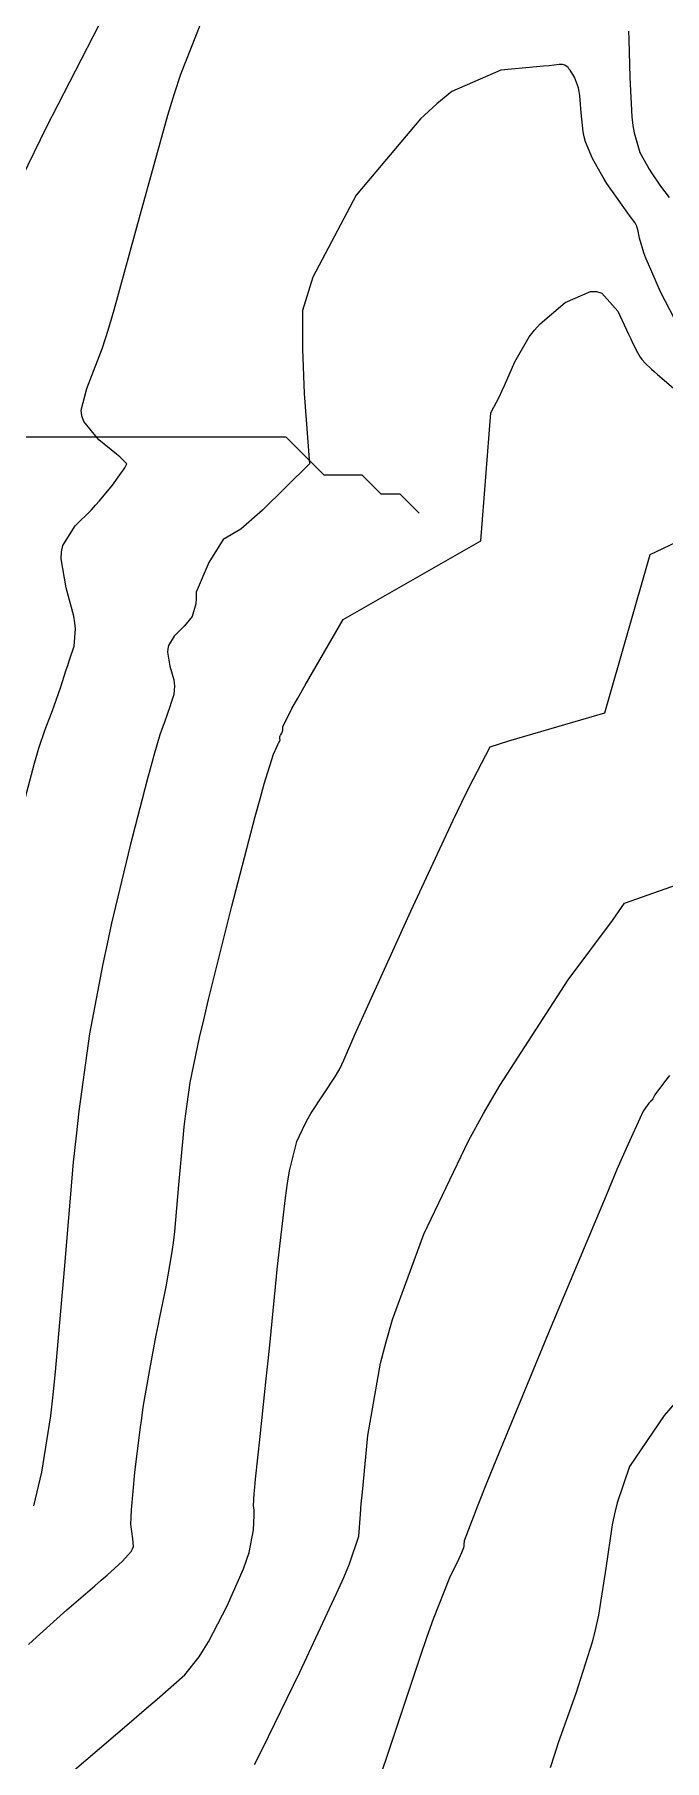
# Model space of a CAD drawing. Header units: metres. Extents: x 837117 to 838479, y 1189012 to 1191015.
# Drawn here: x 837887.7 to 837920.9, y 1190626.3 to 1190717.1 of the extents above; entities that cross this region are included whole.
import ezdxf

# ---------------------------------------------------------------- set-up
doc = ezdxf.new("R2010")
doc.units = ezdxf.units.M
doc.header["$LTSCALE"] = 0.3
for name, color, linetype in [('COTAS 10', 1, 'Continuous'), ('COTAS INT', 252, 'Continuous'), ('DRENAJE', 5, 'Continuous')]:
    doc.layers.add(name, color=color, linetype=linetype)

msp = doc.modelspace()

# ---------------------------------------------------------------- linework, layer by layer
at = {"layer": 'COTAS 10'}
for points in [[(837887.25, 1190676.902), (837887.746, 1190678.762), (837887.865, 1190679.178), (837887.976, 1190679.552), (837888.312, 1190680.543), (837888.607, 1190681.31), (837888.692, 1190681.542), (837888.779, 1190681.783), (837889.104, 1190682.723), (837889.419, 1190683.666), (837889.499, 1190683.908), (837889.576, 1190684.142), (837889.828, 1190684.918), (837889.906, 1190685.829), (837889.872, 1190686.148), (837889.815, 1190686.495), (837889.408, 1190687.989), (837889.139, 1190689.51), (837889.167, 1190689.874), (837889.24, 1190690.215), (837889.877, 1190691.239), (837890.744, 1190692.093), (837890.961, 1190692.326), (837891.169, 1190692.558), (837891.84, 1190693.382), (837892.327, 1190694.05), (837892.419, 1190694.183), (837892.493, 1190694.294), (837892.604, 1190694.508), (837892.371, 1190694.743), (837892.228, 1190694.867), (837892.051, 1190695.016), (837891.127, 1190695.768), (837890.333, 1190696.741), (837890.238, 1190697.03), (837890.196, 1190697.327), (837890.497, 1190698.47), (837891.327, 1190700.608), (837891.62, 1190701.532), (837891.94, 1190702.6), (837893.322, 1190707.657), (837894.759, 1190712.838), (837895.113, 1190713.985), (837895.448, 1190715.007), (837896.502, 1190717.657)], [(837918.993, 1190717.268), (837919.007, 1190716.84), (837919.057, 1190714.818), (837919.169, 1190712.76), (837919.221, 1190712.308), (837919.282, 1190711.907), (837919.579, 1190710.885), (837919.964, 1190710.195), (837920.082, 1190710.003), (837920.203, 1190709.811), (837920.681, 1190709.115), (837921.125, 1190708.514)], [(837921.154, 1190662.343), (837920.882, 1190662.006), (837920.378, 1190661.322), (837920.263, 1190661.106), (837920.237, 1190661.063), (837920.213, 1190661.028), (837920.147, 1190660.963), (837920.057, 1190660.877), (837920.017, 1190660.829), (837919.972, 1190660.77), (837919.758, 1190660.47), (837918.86, 1190658.502), (837918.383, 1190657.392), (837917.808, 1190656.036), (837914.907, 1190649.097), (837912.052, 1190642.181), (837911.505, 1190640.84), (837911.063, 1190639.748), (837910.35, 1190637.875), (837910.33, 1190637.667), (837910.326, 1190637.624), (837910.322, 1190637.587), (837910.316, 1190637.505), (837910.202, 1190637.236), (837910.13, 1190637.081), (837910.041, 1190636.892), (837909.575, 1190635.916), (837908.721, 1190633.752), (837908.386, 1190632.813), (837908.01, 1190631.727), (837906.297, 1190626.578), (837904.556, 1190621.474)]]:
    msp.add_lwpolyline(points, dxfattribs=at)
at = {"layer": 'COTAS INT'}
for points in [[(837885.79, 1190706.961), (837888.368, 1190712.207), (837891.447, 1190718.177)], [(837921.405, 1190702.124), (837920.678, 1190703.558), (837920.036, 1190705.002), (837919.905, 1190705.324), (837919.795, 1190705.612), (837919.569, 1190706.373), (837919.477, 1190706.827), (837919.452, 1190706.922), (837919.427, 1190707.003), (837919.34, 1190707.187), (837919.149, 1190707.433), (837919.059, 1190707.553), (837918.953, 1190707.696), (837918.437, 1190708.401), (837917.853, 1190709.251), (837917.704, 1190709.486), (837917.561, 1190709.72), (837917.09, 1190710.564), (837916.735, 1190711.443), (837916.666, 1190711.7), (837916.609, 1190711.962), (837916.505, 1190712.96), (837916.437, 1190713.879), (837916.402, 1190714.093), (837916.359, 1190714.288), (837916.149, 1190714.847), (837915.916, 1190715.213), (837915.859, 1190715.287), (837915.807, 1190715.349), (837915.646, 1190715.474), (837915.516, 1190715.508), (837915.483, 1190715.512), (837915.451, 1190715.514), (837915.344, 1190715.502), (837914.812, 1190715.442), (837914.512, 1190715.413), (837914.146, 1190715.379), (837912.273, 1190715.211), (837909.704, 1190714.081), (837908.9, 1190713.44), (837908.054, 1190712.656), (837904.665, 1190708.64), (837902.393, 1190704.332), (837901.837, 1190702.571), (837901.837, 1190700.531), (837901.929, 1190698.214), (837902.207, 1190694.506), (837899.74, 1190692.075), (837898.592, 1190691.076), (837897.665, 1190690.52), (837896.923, 1190689.314), (837896.245, 1190687.752), (837896.248, 1190687.43), (837896.234, 1190687.15), (837896.046, 1190686.484), (837895.721, 1190686.085), (837895.62, 1190685.972), (837895.515, 1190685.859), (837895.095, 1190685.446), (837894.787, 1190684.949), (837894.751, 1190684.785), (837894.737, 1190684.608), (837894.868, 1190683.871), (837895.065, 1190683.147), (837895.093, 1190682.979), (837895.109, 1190682.824), (837895.071, 1190682.383), (837894.949, 1190682.007), (837894.912, 1190681.894), (837894.873, 1190681.776), (837894.72, 1190681.319), (837894.563, 1190680.864), (837894.521, 1190680.747), (837894.48, 1190680.635), (837894.337, 1190680.263), (837894.015, 1190679.16), (837893.86, 1190678.587), (837893.678, 1190677.897), (837892.783, 1190674.439), (837891.799, 1190670.354), (837891.56, 1190669.269), (837891.336, 1190668.205), (837890.646, 1190664.527), (837890.077, 1190660.471), (837889.929, 1190659.167), (837889.786, 1190657.785), (837889.3, 1190652.14), (837888.839, 1190646.759), (837888.71, 1190645.543), (837888.581, 1190644.446), (837888.11, 1190641.473), (837887.7, 1190639.709)], [(837887.424, 1190632.41), (837887.843, 1190632.808), (837889.452, 1190634.242), (837890.926, 1190635.503), (837891.259, 1190635.792), (837891.56, 1190636.055), (837892.377, 1190636.789), (837892.828, 1190637.314), (837892.898, 1190637.446), (837892.945, 1190637.572), (837892.916, 1190637.98), (837892.819, 1190638.738), (837892.824, 1190639.086), (837892.841, 1190639.493), (837893.017, 1190641.459), (837893.298, 1190643.722), (837893.382, 1190644.316), (837893.468, 1190644.897), (837893.804, 1190646.875), (837894.153, 1190648.69), (837894.247, 1190649.167), (837894.341, 1190649.633), (837894.673, 1190651.223), (837894.975, 1190652.968), (837895.05, 1190653.532), (837895.121, 1190654.13), (837895.345, 1190656.581), (837895.556, 1190659.036), (837895.619, 1190659.638), (837895.683, 1190660.205), (837895.931, 1190661.97), (837896.426, 1190664.331), (837896.646, 1190665.274), (837896.903, 1190666.342), (837898.131, 1190671.247), (837899.356, 1190675.953), (837899.61, 1190676.897), (837899.828, 1190677.685), (837900.31, 1190679.233), (837900.509, 1190679.666), (837900.549, 1190679.75), (837900.582, 1190679.819), (837900.648, 1190679.942), (837900.662, 1190679.97), (837900.663, 1190679.979), (837900.664, 1190679.989), (837900.655, 1190680.029), (837900.644, 1190680.075), (837900.643, 1190680.088), (837900.644, 1190680.101), (837900.652, 1190680.151), (837900.675, 1190680.211), (837900.684, 1190680.231), (837900.695, 1190680.252), (837900.746, 1190680.34), (837900.791, 1190680.45), (837900.799, 1190680.485), (837900.805, 1190680.522), (837900.807, 1190680.672), (837901.287, 1190681.638), (837901.593, 1190682.19), (837901.975, 1190682.865), (837903.981, 1190686.329), (837911.223, 1190690.451), (837911.747, 1190697.197), (837912.196, 1190698.041), (837912.331, 1190698.32), (837912.471, 1190698.62), (837913.013, 1190699.867), (837913.767, 1190701.185), (837914.04, 1190701.528), (837914.341, 1190701.863), (837915.66, 1190702.993), (837916.996, 1190703.574), (837917.308, 1190703.562), (837917.595, 1190703.475), (837918.422, 1190702.536), (837918.984, 1190701.334), (837919.104, 1190701.081), (837919.208, 1190700.863), (837919.457, 1190700.364), (837919.609, 1190700.111), (837919.653, 1190700.047), (837919.697, 1190699.987), (837919.861, 1190699.795), (837920.192, 1190699.49), (837920.341, 1190699.358), (837920.516, 1190699.206), (837921.353, 1190698.488)], [(837888.881, 1190625.003), (837892.726, 1190628.279), (837893.518, 1190628.959), (837894.193, 1190629.54), (837895.648, 1190630.82), (837896.407, 1190631.764), (837896.642, 1190632.133), (837896.889, 1190632.549), (837897.874, 1190634.442), (837898.731, 1190636.392), (837898.898, 1190636.845), (837899.034, 1190637.259), (837899.271, 1190638.437), (837899.294, 1190639.201), (837899.295, 1190639.354), (837899.293, 1190639.481), (837899.268, 1190639.729), (837899.295, 1190640.334), (837899.327, 1190640.686), (837899.369, 1190641.118), (837899.608, 1190643.346), (837899.937, 1190646.392), (837900.036, 1190647.341), (837900.138, 1190648.335), (837900.535, 1190652.304), (837900.944, 1190655.907), (837901.054, 1190656.67), (837901.161, 1190657.332), (837901.538, 1190658.875), (837901.977, 1190659.795), (837902.126, 1190660.064), (837902.285, 1190660.338), (837902.956, 1190661.379), (837903.572, 1190662.306), (837903.698, 1190662.509), (837903.803, 1190662.688), (837904.021, 1190663.141), (837904.614, 1190664.527), (837904.957, 1190665.295), (837905.377, 1190666.229), (837907.538, 1190670.99), (837909.759, 1190675.773), (837910.216, 1190676.721), (837910.605, 1190677.506), (837911.72, 1190679.628), (837912.695, 1190679.942), (837917.739, 1190681.413), (837920.127, 1190689.747), (837921.824, 1190690.547)], [(837899.312, 1190626.099), (837899.714, 1190626.897), (837901.7, 1190630.967), (837903.637, 1190635.103), (837904.009, 1190635.943), (837904.309, 1190636.651), (837904.799, 1190638.104), (837904.887, 1190639.277), (837904.934, 1190639.808), (837904.991, 1190640.428), (837905.278, 1190643.414), (837905.943, 1190647.207), (837906.238, 1190648.336), (837906.581, 1190649.5), (837908.222, 1190653.986), (837910.575, 1190658.905), (837911.367, 1190660.34), (837912.22, 1190661.808), (837915.807, 1190667.375), (837918.153, 1190670.482), (837918.775, 1190671.402), (837922.46, 1190672.699)], [(837921.759, 1190645.498), (837920.872, 1190644.452), (837919.045, 1190641.781), (837918.399, 1190639.862), (837918.256, 1190639.29), (837918.128, 1190638.701), (837917.797, 1190636.426), (837917.414, 1190633.963), (837917.254, 1190633.255), (837917.071, 1190632.536), (837916.214, 1190629.845), (837915.295, 1190627.239), (837915.073, 1190626.574), (837914.864, 1190625.933)]]:
    msp.add_lwpolyline(points, dxfattribs=at)
at = {"layer": 'DRENAJE'}
msp.add_polyline3d([(837907.978, 1190691.919, 0), (837906.978, 1190692.919, 0), (837905.978, 1190692.919, 0), (837904.979, 1190693.918, 0), (837903.979, 1190693.918, 0), (837902.979, 1190693.918, 0), (837901.98, 1190694.918, 0), (837900.98, 1190695.918, 0), (837899.98, 1190695.918, 0), (837898.981, 1190695.918, 0), (837897.981, 1190695.918, 0), (837896.981, 1190695.918, 0), (837895.982, 1190695.918, 0), (837894.982, 1190695.918, 0), (837893.982, 1190695.918, 0), (837892.983, 1190695.918, 0), (837891.983, 1190695.918, 0), (837890.983, 1190695.918, 0), (837889.984, 1190695.918, 0), (837888.984, 1190695.918, 0), (837887.985, 1190695.918, 0), (837886.985, 1190695.918, 0)], dxfattribs=at)

doc.saveas('drawing.dxf')
